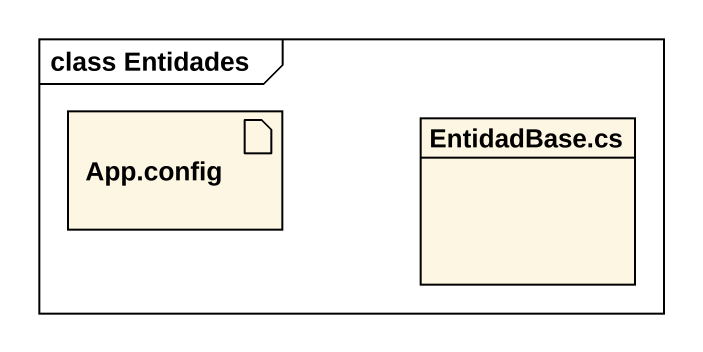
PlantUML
@startuml
mainframe class Entidades
allowmixing
hide circle
hide empty members
artifact "App.config" as App_config
class "EntidadBase.cs" as EntidadBase_cs
@enduml
